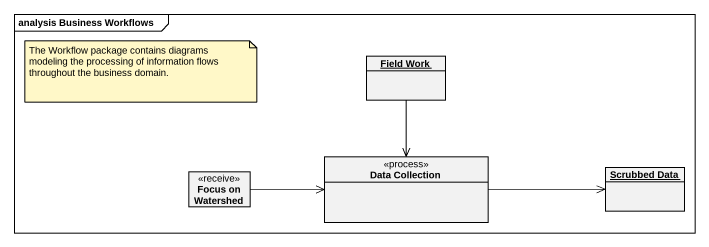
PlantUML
@startuml
mainframe analysis Business Workflows
hide circle
hide empty members
object "Field Work" as Field_Work
class "Focus on Watershed" as Focus_on_Watershed <<receive>>
class "Data Collection" as Data_Collection <<process>>
object "Scrubbed Data" as Scrubbed_Data
Field_Work --> Data_Collection
Focus_on_Watershed -right-> Data_Collection
Data_Collection -right-> Scrubbed_Data
note as N1
  The Workflow package contains diagrams modeling the processing of information flows throughout the business domain.
end note
@enduml
